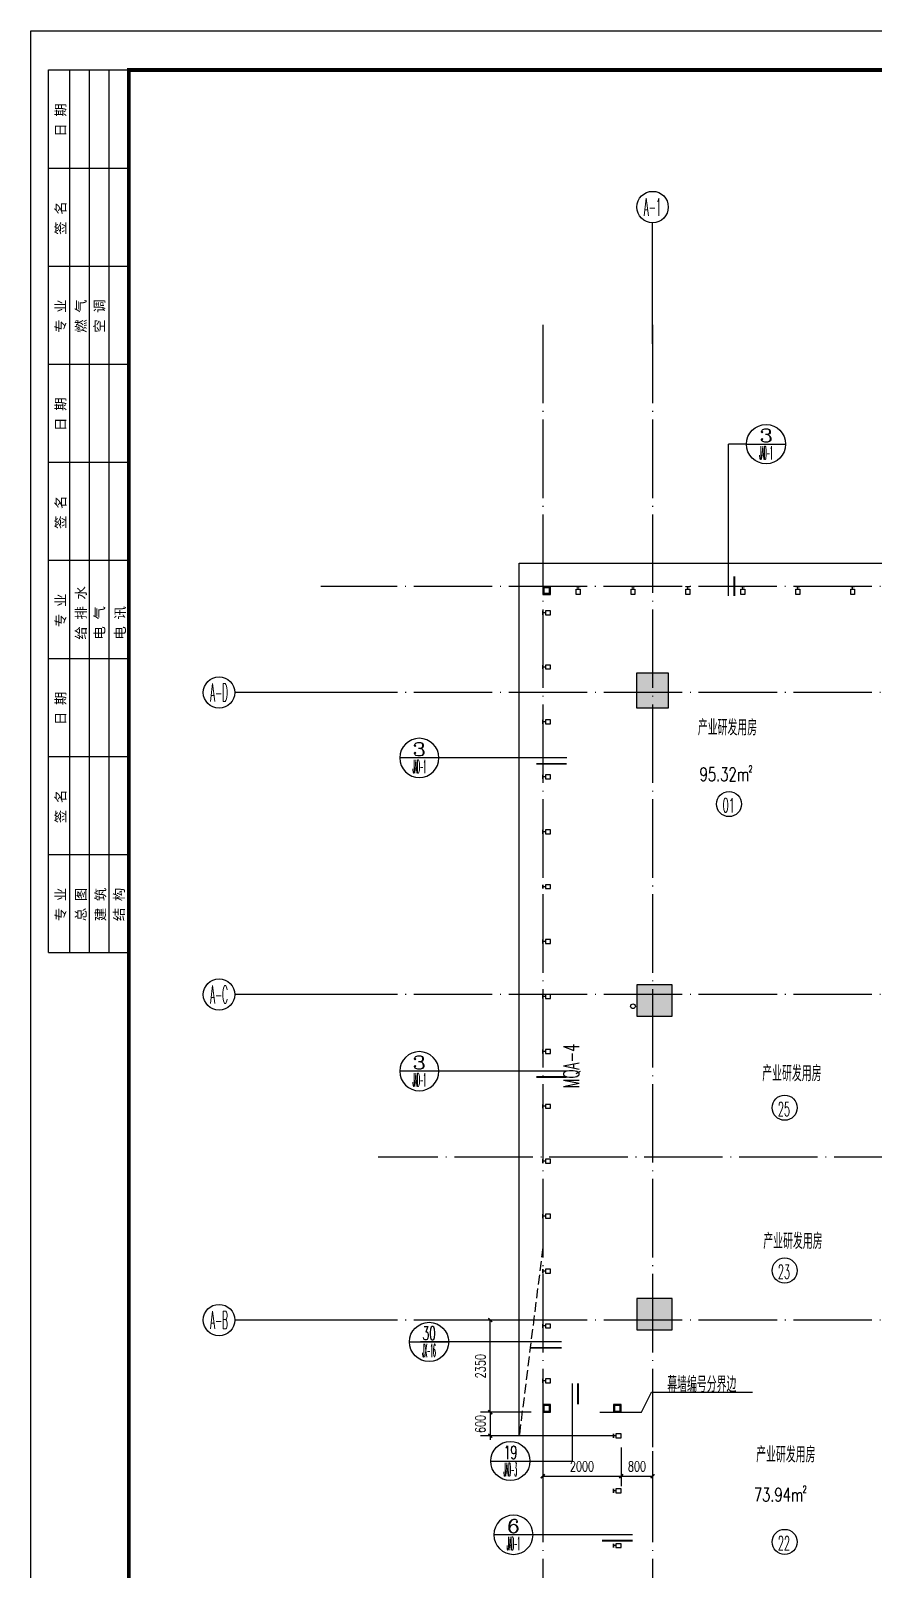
# Model space of a CAD drawing. Extents: x 1980812 to 2578970, y -669191 to 284498.
# Drawn here: x 1980812 to 2002292, y -110064 to -70841 of the extents above; entities that cross this region are included whole.
import ezdxf
from ezdxf.enums import TextEntityAlignment as Align

# ---------------------------------------------------------------- set-up
doc = ezdxf.new("R2010")
doc.units = 0
doc.header["$LTSCALE"] = 1000
doc.header["$MEASUREMENT"] = 0
doc.linetypes.add('DASH', pattern=[0.35, 0.25, -0.1])
doc.linetypes.add('DOTE', pattern=[2.42, 2, -0.2, 0.02, -0.2])
for name, color, linetype in [('AXIS', 3, 'Continuous'), ('AXIS_TEXT', 7, 'Continuous'), ('COLU', 6, 'Continuous'), ('COLU_HATCH', 251, 'Continuous'), ('CURTWALL', 2, 'Continuous'), ('dote', 1, 'DOTE'), ('EQUIP_地漏', 255, 'Continuous'), ('EQUIP_消火栓', 255, 'Continuous'), ('TK', 1, 'Continuous'), ('VALVE_喷淋', 255, 'Continuous'), ('VPIPE-喷淋', 220, 'Continuous'), ('VPIPE-废水', 30, 'Continuous'), ('VPIPE-污水', 50, 'Continuous'), ('VPIPE-消防', 20, 'Continuous'), ('VPIPE-雨水', 140, 'Continuous'), ('WINDOW', 2, 'Continuous'), ('幕墙编号', 14, 'Continuous'), ('房号', 231, 'Continuous'), ('房间名称', 7, 'Continuous'), ('看线', 66, 'Continuous'), ('空线', 3, 'Continuous'), ('窗户分隔', 133, 'Continuous'), ('节点', 3, 'Continuous'), ('详细标注', 231, 'Continuous')]:
    doc.layers.add(name, color=color, linetype=linetype)
doc.styles.add('_TCH_AXIS', font='COMPLEX', dxfattribs={"bigfont": 'GBCBIG'})
doc.styles.add('_TCH_DIM_T3', font='SIMPLEX', dxfattribs={"width": 0.705882, "bigfont": 'GBCBIG'})
doc.styles.add('COMP', font='COMPLEX.shx', dxfattribs={"bigfont": 'hztxt'})
doc.styles.add('COMPLEX', font='COMPLEX')
doc.styles.add('HZF', font='ROMANS2', dxfattribs={"width": 0.7, "bigfont": 'HZDF2'})
doc.styles.add('HZTXTW', font='txtw.shx', dxfattribs={"width": 0.6, "bigfont": 'hztxtw.shx'})
doc.styles.add('SONGTI', font='NSimSun.ttf', dxfattribs={"width": 1.1})
doc.dimstyles.new('_TCH_ARCH&&100', dxfattribs={"dimtxt": 255, "dimasz": 100, "dimexe": 250, "dimexo": 300, "dimgap": 122.5, "dimtad": 1, "dimdec": 0, "dimzin": 0, "dimdsep": 46, "dimtxsty": '_TCH_DIM_T3', "dimblk": 'ARCHTICK', "dimcen": 0.09, "dimclrt": 7, "dimazin": 2, "dimtfac": 1, "dimtdec": 0, "dimtix": 1, "dimtmove": 2, "dimatfit": 3, "dimfxl": 1, "dimtolj": 1, "dimtzin": 0, "dimarcsym": 0})

# ---------------------------------------------------------------- blocks, each defined once
blk = doc.blocks.new('会签栏0821')
at = {"layer": 'TK'}
for p, q in [((115148889, 23475903), (115148889, 23483403)), ((115148889, 23483403), (115150939, 23483403)), ((115149439, 23475903), (115149439, 23483403)), ((115149939, 23475903), (115149939, 23483403)), ((115150439, 23475903), (115150439, 23483403)), ((115150939, 23475903), (115150939, 23483403)), ((115148889, 23480903), (115150939, 23480903)), ((115148889, 23478403), (115150939, 23478403)), ((115148889, 23468403), (115148889, 23475903)), ((115148889, 23475903), (115150939, 23475903)), ((115149439, 23468403), (115149439, 23475903)), ((115149939, 23468403), (115149939, 23475903)), ((115150439, 23468403), (115150439, 23475903)), ((115150939, 23468403), (115150939, 23475903)), ((115148889, 23473403), (115150939, 23473403)), ((115148889, 23470903), (115150939, 23470903)), ((115148889, 23460903), (115148889, 23468403)), ((115148889, 23468403), (115150939, 23468403)), ((115149439, 23460903), (115149439, 23468403)), ((115149939, 23460903), (115149939, 23468403)), ((115150439, 23460903), (115150439, 23468403)), ((115150939, 23460903), (115150939, 23468403)), ((115148889, 23465903), (115150939, 23465903)), ((115148889, 23463403), (115150939, 23463403)), ((115148889, 23460903), (115150939, 23460903))]:
    blk.add_line(p, q, dxfattribs=at)
at = {"layer": 'TK', "style": 'SONGTI'}
for s, p in [('日 期', (115149324, 23481702)), ('签 名', (115149324, 23479202)), ('专 业', (115149324, 23476702)), ('燃 气', (115149842, 23476702)), ('空 调', (115150316, 23476702)), ('日 期', (115149324, 23474202)), ('签 名', (115149324, 23471702)), ('给 排 水', (115149842, 23468880)), ('专 业', (115149324, 23469202)), ('电 气', (115150316, 23468880)), ('电 讯', (115150842, 23468880)), ('日 期', (115149324, 23466702)), ('签 名', (115149324, 23464202)), ('专 业', (115149324, 23461702)), ('总 图', (115149842, 23461702)), ('建 筑', (115150342, 23461702)), ('结 构', (115150816, 23461702))]:
    blk.add_text(s, height=250, rotation=90, dxfattribs=at).set_placement(p)
blk = doc.blocks.new('_index')
blk.add_line((-0.5, 0), (0.5, 0))
blk.add_circle((0, 0), 0.5)
at = {"style": 'COMP'}
for tag, width, p, p2 in [('1', 2.333333, (-0.17, 0.05), (0.17, 0.05)), ('-', 1.166667, (-0.17, -0.39), (0.17, -0.39))]:
    blk.add_attdef(tag, text='', height=0.34, dxfattribs=dict(at, width=width)).set_placement(p, p2, align=Align.FIT)
blk = doc.blocks.new('_ArchTick')
at = {"color": 0, "linetype": 'ByBlock', "const_width": 0.4}
blk.add_lwpolyline([(-0.5, -0.5), (0.5, 0.5)], dxfattribs=at)
blk = doc.blocks.new('*D1699')
at = {"layer": 'Defpoints', "color": 0, "transparency": 16777216}
for p in [(-800, -19040), (0, -19040), (0, -19980)]:
    blk.add_point(p, dxfattribs=at)
at = {"layer": '详细标注', "color": 0, "lineweight": -2, "transparency": 16777216}
for p, q in [((-800, -19340), (-800, -20230)), ((0, -19340), (0, -20230)), ((-800, -19980), (0, -19980))]:
    blk.add_line(p, q, dxfattribs=at)
at = {"layer": '详细标注', "color": 0, "lineweight": -2, "transparency": 16777216, "xscale": 100, "yscale": 100, "zscale": 100, "rotation": 180}
blk.add_blockref('_ArchTick', (-800, -19980), dxfattribs=at)
at = {"layer": '详细标注', "color": 0, "lineweight": -2, "transparency": 16777216, "xscale": 100, "yscale": 100, "zscale": 100}
blk.add_blockref('_ArchTick', (0, -19980), dxfattribs=at)
at = {"layer": '详细标注', "color": 7, "transparency": 16777216, "insert": (-400, -19730), "char_height": 255, "attachment_point": 5, "style": '_TCH_DIM_T3'}
blk.add_mtext('\\A1;800', dxfattribs=at)
blk = doc.blocks.new('*D1700')
at = {"layer": 'Defpoints', "color": 0, "transparency": 16777216}
for p in [(-2800, -18950), (-800, -18950), (-800, -19980)]:
    blk.add_point(p, dxfattribs=at)
at = {"layer": '详细标注', "color": 0, "lineweight": -2, "transparency": 16777216}
for p, q in [((-2800, -19250), (-2800, -20230)), ((-800, -19250), (-800, -20230)), ((-2800, -19980), (-800, -19980))]:
    blk.add_line(p, q, dxfattribs=at)
at = {"layer": '详细标注', "color": 0, "lineweight": -2, "transparency": 16777216, "xscale": 100, "yscale": 100, "zscale": 100, "rotation": 180}
blk.add_blockref('_ArchTick', (-2800, -19980), dxfattribs=at)
at = {"layer": '详细标注', "color": 0, "lineweight": -2, "transparency": 16777216, "xscale": 100, "yscale": 100, "zscale": 100}
blk.add_blockref('_ArchTick', (-800, -19980), dxfattribs=at)
at = {"layer": '详细标注', "color": 7, "transparency": 16777216, "insert": (-1800, -19730), "char_height": 255, "attachment_point": 5, "style": '_TCH_DIM_T3'}
blk.add_mtext('\\A1;2000', dxfattribs=at)
blk = doc.blocks.new('*D1716')
at = {"layer": 'Defpoints', "color": 0, "transparency": 16777216}
for p in [(-4139, -16000), (-2800, -16000), (-2800, -18350)]:
    blk.add_point(p, dxfattribs=at)
at = {"layer": '详细标注', "color": 0, "lineweight": -2, "transparency": 16777216}
for p, q in [((-3100, -16000), (-4389, -16000)), ((-4139, -18350), (-4139, -16000)), ((-3100, -18350), (-4389, -18350))]:
    blk.add_line(p, q, dxfattribs=at)
at = {"layer": '详细标注', "color": 0, "lineweight": -2, "transparency": 16777216, "xscale": 100, "yscale": 100, "zscale": 100}
for p, rotation in [((-4139, -16000), 90), ((-4139, -18350), 270)]:
    blk.add_blockref('_ArchTick', p, dxfattribs=dict(at, rotation=rotation))
at = {"layer": '详细标注', "color": 7, "transparency": 16777216, "insert": (-4389, -17175), "char_height": 255, "attachment_point": 5, "rotation": 90, "style": '_TCH_DIM_T3'}
blk.add_mtext('\\A1;2350', dxfattribs=at)
blk = doc.blocks.new('*D1717')
at = {"layer": 'Defpoints', "color": 0, "transparency": 16777216}
for p in [(-2800, -18350), (-4139, -18950), (-2800, -18950)]:
    blk.add_point(p, dxfattribs=at)
at = {"layer": '详细标注', "color": 0, "lineweight": -2, "transparency": 16777216}
for p, q in [((-3100, -18350), (-4389, -18350)), ((-4139, -18350), (-4139, -18250)), ((-4139, -18350), (-4139, -18950)), ((-3100, -18950), (-4389, -18950)), ((-4139, -18950), (-4139, -19050))]:
    blk.add_line(p, q, dxfattribs=at)
at = {"layer": '详细标注', "color": 0, "lineweight": -2, "transparency": 16777216, "xscale": 100, "yscale": 100, "zscale": 100}
for p, rotation in [((-4139, -18350), 270), ((-4139, -18950), 90)]:
    blk.add_blockref('_ArchTick', p, dxfattribs=dict(at, rotation=rotation))
at = {"layer": '详细标注', "color": 7, "transparency": 16777216, "insert": (-4389, -18650), "char_height": 255, "attachment_point": 5, "rotation": 90, "style": '_TCH_DIM_T3'}
blk.add_mtext('\\A1;600', dxfattribs=at)
blk = doc.blocks.new('A$C18E54BEC')
at = {"layer": '房号'}
for centre in [(1948, -2845), (8552, -2845), (12751, -2845), (16930, -2845), (21221, -2845), (25201, -2845), (29613, -2845), (38033, -2845), (43698, -2845), (3367, -10586), (42972, -10732), (3367, -14737), (42823, -14927), (3367, -21655), (8716, -21655), (16897, -21655), (21288, -21655), (25379, -21655), (29498, -21655), (33902, -21655), (37926, -21655), (44696, -21655)]:
    blk.add_circle(centre, 320, dxfattribs=at)
at = {"layer": '房号', "style": 'HZTXTW', "width": 0.506757}
for s, p in [('01', (1784, -3055)), ('02', (8377, -3059)), ('03', (12576, -3059)), ('05', (16755, -3059)), ('06', (21046, -3059)), ('07', (25026, -3059)), ('08', (29438, -3059)), ('09', (37858, -3059)), ('10', (43523, -3059)), ('25', (3192, -10800)), ('11', (42797, -10945)), ('23', (3192, -14951)), ('12', (42648, -15140)), ('22', (3192, -21869)), ('21', (8541, -21869)), ('20', (16722, -21869)), ('19', (21113, -21869)), ('18', (25204, -21869)), ('17', (29323, -21869)), ('16', (33727, -21869)), ('15', (37751, -21869)), ('13', (44521, -21869))]:
    blk.add_text(s, height=358.4, dxfattribs=at).set_placement(p)
blk = doc.blocks.new('A$C312424F2')
at = {"layer": '房间名称', "style": 'HZTXTW', "width": 0.6}
for s, p in [('产业研发用房', (1909, -894)), ('产业研发用房', (43491, -645)), ('设备平台', (33952, -1171)), ('产业研发用房', (8600, -1537)), ('产业研发用房', (12889, -1537)), ('产业研发用房', (17000, -1537)), ('产业研发用房', (21200, -1537)), ('产业研发用房', (25400, -1537)), ('产业研发用房', (29600, -1537)), ('产业研发用房', (38000, -1537)), ('产业研发用房', (3551, -9712)), ('产业研发用房', (42805, -9712)), ('产业研发用房', (3578, -13987)), ('产业研发用房', (42805, -13987)), ('产业研发用房', (3397, -19428)), ('产业研发用房', (8600, -19787)), ('产业研发用房', (44718, -19773)), ('产业研发用房', (17000, -19874)), ('产业研发用房', (21200, -20019)), ('产业研发用房', (25400, -20019)), ('产业研发用房', (29600, -20019)), ('产业研发用房', (33842, -20061)), ('产业研发用房', (37809, -20061)), ('设备平台', (11753, -23541))]:
    blk.add_text(s, height=400, rotation=0.0006, dxfattribs=at).set_placement(p, align=Align.MIDDLE_CENTER)
blk = doc.blocks.new('11~17层墙柱')
at = {"layer": 'COLU_HATCH'}
h = blk.add_hatch(color=256, dxfattribs=at)
h.dxf.hatch_style = 1
h.paths.add_polyline_path([(-400, 23800), (400, 23800), (400, 22900), (-400, 22900)])
h = blk.add_hatch(color=256, dxfattribs=at)
h.dxf.hatch_style = 1
h.paths.add_polyline_path([(6100, 23800), (6900, 23800), (6900, 22900), (6100, 22900)])
h = blk.add_hatch(color=256, dxfattribs=at)
h.dxf.hatch_style = 1
h.paths.add_polyline_path([(14500, 23800), (15300, 23800), (15300, 22900), (14500, 22900)])
h = blk.add_hatch(color=256, dxfattribs=at)
h.dxf.hatch_style = 1
h.paths.add_polyline_path([(22900, 23800), (23700, 23800), (23700, 22900), (22900, 22900)])
h = blk.add_hatch(color=256, dxfattribs=at)
h.dxf.hatch_style = 1
h.paths.add_polyline_path([(31300, 23800), (32100, 23800), (32100, 22900), (31300, 22900)])
h = blk.add_hatch(color=256, dxfattribs=at)
h.dxf.hatch_style = 1
h.paths.add_polyline_path([(39700, 23800), (40500, 23800), (40500, 22900), (39700, 22900)])
h = blk.add_hatch(color=256, dxfattribs=at)
h.dxf.hatch_style = 1
h.paths.add_polyline_path([(46100, 23800), (46900, 23800), (46900, 22900), (46100, 22900)])
h = blk.add_hatch(color=256, dxfattribs=at)
h.dxf.hatch_style = 1
h.paths.add_polyline_path([(500, 15850), (-400, 15850), (-400, 15050), (500, 15050)])
h = blk.add_hatch(color=256, dxfattribs=at)
h.dxf.hatch_style = 1
h.paths.add_polyline_path([(15400, 15850), (15400, 15500), (10950, 15500), (10950, 15300), (10750, 15300), (10750, 7600), (10950, 7600), (10950, 7400), (15350, 7400), (15350, 7050), (10400, 7050), (10400, 15850)])
h = blk.add_hatch(color=256, dxfattribs=at)
h.dxf.hatch_style = 1
h.paths.add_polyline_path([(18550, 15850), (23650, 15850), (23650, 14850), (23450, 14850), (23450, 15500), (18550, 15500)])
h = blk.add_hatch(color=256, dxfattribs=at)
h.dxf.hatch_style = 1
h.paths.add_polyline_path([(26650, 15850), (26650, 14850), (26850, 14850), (26850, 15500), (29600, 15500), (29600, 15850)])
h = blk.add_hatch(color=256, dxfattribs=at)
h.dxf.hatch_style = 1
h.paths.add_polyline_path([(31600, 15500), (35450, 15500), (35450, 15300), (35650, 15300), (35650, 7600), (35450, 7600), (35450, 7400), (32250, 7400), (32250, 7050), (36000, 7050), (36000, 15850), (31600, 15850)])
h = blk.add_hatch(color=256, dxfattribs=at)
h.dxf.hatch_style = 1
h.paths.add_polyline_path([(46900, 15850), (46900, 15050), (46100, 15050), (46100, 15850)])
h = blk.add_hatch(color=256, dxfattribs=at)
h.dxf.hatch_style = 1
h.paths.add_polyline_path([(21250, 15500), (21250, 7400), (21050, 7400), (21050, 15500)])
h = blk.add_hatch(color=256, dxfattribs=at)
h.dxf.hatch_style = 1
h.paths.add_polyline_path([(29400, 15500), (29400, 7400), (29200, 7400), (29200, 15500)])
h = blk.add_hatch(color=256, dxfattribs=at)
h.dxf.hatch_style = 1
h.paths.add_polyline_path([(500, 7850), (-400, 7850), (-400, 7050), (500, 7050)])
h = blk.add_hatch(color=256, dxfattribs=at)
h.dxf.hatch_style = 1
h.paths.add_polyline_path([(18450, 7050), (23650, 7050), (23650, 8050), (23450, 8050), (23450, 7400), (18450, 7400)])
h = blk.add_hatch(color=256, dxfattribs=at)
h.dxf.hatch_style = 1
h.paths.add_polyline_path([(26650, 8050), (26850, 8050), (26850, 7400), (29400, 7400), (29400, 7050), (26650, 7050)])
h = blk.add_hatch(color=256, dxfattribs=at)
h.dxf.hatch_style = 1
h.paths.add_polyline_path([(46100, 7050), (46100, 7850), (46900, 7850), (46900, 7050)])
h = blk.add_hatch(color=256, dxfattribs=at)
h.dxf.hatch_style = 1
h.paths.add_polyline_path([(-400, 450), (400, 450), (400, -450), (-400, -450)])
h = blk.add_hatch(color=256, dxfattribs=at)
h.dxf.hatch_style = 1
h.paths.add_polyline_path([(6100, 450), (6900, 450), (6900, -450), (6100, -450)])
h = blk.add_hatch(color=256, dxfattribs=at)
h.dxf.hatch_style = 1
h.paths.add_polyline_path([(14500, 450), (15300, 450), (15300, -450), (14500, -450)])
h = blk.add_hatch(color=256, dxfattribs=at)
h.dxf.hatch_style = 1
h.paths.add_polyline_path([(22900, 450), (23700, 450), (23700, -450), (22900, -450)])
h = blk.add_hatch(color=256, dxfattribs=at)
h.dxf.hatch_style = 1
h.paths.add_polyline_path([(31300, 450), (32100, 450), (32100, -450), (31300, -450)])
h = blk.add_hatch(color=256, dxfattribs=at)
h.dxf.hatch_style = 1
h.paths.add_polyline_path([(39700, 200), (40500, 200), (40500, -700), (39700, -700)])
h = blk.add_hatch(color=256, dxfattribs=at)
h.dxf.hatch_style = 1
h.paths.add_polyline_path([(46100, -600), (46100, 300), (46900, 300), (46900, -600)])
at = {"layer": 'COLU'}
blk.add_line((35450, 15500), (35450, 15300), dxfattribs=at)
for points in [[(-400, 23800), (400, 23800), (400, 22900), (-400, 22900)], [(6100, 23800), (6900, 23800), (6900, 22900), (6100, 22900)], [(14500, 23800), (15300, 23800), (15300, 22900), (14500, 22900)], [(22900, 23800), (23700, 23800), (23700, 22900), (22900, 22900)], [(31300, 23800), (32100, 23800), (32100, 22900), (31300, 22900)], [(39700, 23800), (40500, 23800), (40500, 22900), (39700, 22900)], [(46100, 23800), (46900, 23800), (46900, 22900), (46100, 22900)], [(500, 15850), (-400, 15850), (-400, 15050), (500, 15050)], [(15400, 15850), (15400, 15500), (10950, 15500), (10950, 15300), (10750, 15300), (10750, 7600), (10950, 7600), (10950, 7400), (15350, 7400), (15350, 7050), (10400, 7050), (10400, 15850)], [(23650, 14850), (23650, 15850), (18550, 15850), (18550, 15500), (21050, 15500), (21050, 7400), (18450, 7400), (18450, 7050), (23650, 7050), (23650, 8050), (23450, 8050), (23450, 7400), (21250, 7400), (21250, 15500), (23450, 15500), (23450, 14850)], [(29600, 15850), (29600, 15500), (29400, 15500), (29400, 7400), (29400, 7400), (29400, 7050), (26650, 7050), (26650, 8050), (26850, 8050), (26850, 7400), (29200, 7400), (29200, 15500), (26850, 15500), (26850, 14850), (26650, 14850), (26650, 15850)], [(31600, 15500), (35450, 15500), (35450, 15300), (35650, 15300), (35650, 7600), (35450, 7600), (35450, 7400), (32250, 7400), (32250, 7050), (36000, 7050), (36000, 15850), (31600, 15850)], [(46900, 15850), (46900, 15050), (46100, 15050), (46100, 15850)], [(500, 7850), (-400, 7850), (-400, 7050), (500, 7050)], [(46100, 7050), (46100, 7850), (46900, 7850), (46900, 7050)], [(-400, 450), (400, 450), (400, -450), (-400, -450)], [(6100, 450), (6900, 450), (6900, -450), (6100, -450)], [(14500, 450), (15300, 450), (15300, -450), (14500, -450)], [(22900, 450), (23700, 450), (23700, -450), (22900, -450)], [(31300, 450), (32100, 450), (32100, -450), (31300, -450)], [(39700, 200), (40500, 200), (40500, -700), (39700, -700)], [(46100, -600), (46100, 300), (46900, 300), (46900, -600)]]:
    blk.add_lwpolyline(points, close=True, dxfattribs=at)
blk = doc.blocks.new('灭火器')
at = {"layer": 'VALVE_喷淋'}
for points in [[(-87, 50), (-156, 170), (-225, 50)], [(225, 50), (156, 170), (87, 50)]]:
    blk.add_hatch(color=8, dxfattribs=at).paths.add_polyline_path(points)
at = {"layer": 'EQUIP_消火栓'}
for p, q in [((-156, 270), (-312, 0)), ((-156, 170), (-225, 50)), ((-225, 50), (-87, 50)), ((0, 0), (-156, 270)), ((-87, 50), (-156, 170)), ((156, 270), (0, 0)), ((0, 0), (312, 0)), ((156, 170), (87, 50)), ((87, 50), (225, 50)), ((312, 0), (156, 270)), ((225, 50), (156, 170)), ((-312, 0), (0, 0))]:
    blk.add_line(p, q, dxfattribs=at)
blk = doc.blocks.new('$TwtSys$00000434')
for p, q in [((-0.5, 0.5), (-0.5, -0.5)), ((-0.5, -0.5), (0.5, 0.5)), ((0.5, 0.5), (-0.5, 0.5)), ((0.5, -0.5), (0.5, 0.5)), ((-0.5, -0.5), (0.5, -0.5))]:
    blk.add_line(p, q)
blk.add_solid([(0.5, -0.5), (0.5, 0.5), (-0.5, -0.5)])
blk = doc.blocks.new('$TwtSys$00000141')
for p, q in [((-94, 8), (-10, 92)), ((-94, 8), (-10, 92)), ((-87, -35), (35, 87)), ((-87, -35), (35, 87)), ((-66, -66), (66, 66)), ((-66, -66), (66, 66)), ((-32, -87), (88, 33)), ((-32, -87), (88, 33)), ((11, -92), (92, -11)), ((11, -92), (92, -11))]:
    blk.add_line(p, q)
blk.add_circle((0, 0), 94)
blk.add_circle((0, 0), 94)
blk = doc.blocks.new('A$C3AF16991')
at = {"layer": 'VPIPE-喷淋', "linetype": 'Continuous'}
for centre, radius in [((32308, 796), 36), ((15050, -12600), 90), ((15050, -12800), 90), ((15050, -13000), 90)]:
    blk.add_circle(centre, radius, dxfattribs=at)
at = {"layer": 'VPIPE-废水', "linetype": 'Continuous'}
for centre in [(32173, 930), (14600, 600), (14600, 600), (14250, -11700), (32000, -23850), (14418, -24430)]:
    blk.add_circle(centre, 60, dxfattribs=at)
at = {"layer": 'VPIPE-污水', "linetype": 'Continuous'}
for centre in [(15050, -12150), (15050, -12400)]:
    blk.add_circle(centre, 60, dxfattribs=at)
at = {"layer": 'VPIPE-消防', "linetype": 'Continuous'}
for centre in [(6700, -5450), (36100, -5450), (14550, -10800), (6700, -18250), (36100, -18250)]:
    blk.add_circle(centre, 60, dxfattribs=at)
at = {"layer": 'VPIPE-雨水', "linetype": 'Continuous'}
for centre in [(6750, 600), (23550, 600), (39850, 600), (46300, -500), (-500, -8000), (46000, -15700), (-300, -23900), (6750, -23950), (23550, -23900), (40350, -24150)]:
    blk.add_circle(centre, 60, dxfattribs=at)
at = {"layer": 'EQUIP_地漏', "yscale": -1, "rotation": 180.0000000027541}
for p in [(32423, 930), (14500, -11700)]:
    blk.add_blockref('$TwtSys$00000141', p, dxfattribs=at)
at = {"layer": 'EQUIP_地漏'}
blk.add_blockref('$TwtSys$00000141', (14168, -24430), dxfattribs=at)
at = {"layer": 'EQUIP_消火栓', "yscale": 240, "zscale": 650.0000000000002}
for p, xscale, rotation in [((6925, -5670), 650.0000000000002, 179.9999984285999), ((36325, -5670), 650.0000000000002, 179.9999984285999), ((14775, -10580), -650.0000000000002, 1.571400130018219e-06), ((6925, -18030), -650.0000000000002, 1.571400130018219e-06), ((36325, -18030), -650.0000000000002, 1.571400130018219e-06)]:
    blk.add_blockref('$TwtSys$00000434', p, dxfattribs=dict(at, xscale=xscale, rotation=rotation))
at = {"layer": 'EQUIP_消火栓', "xscale": -1, "rotation": 180}
for p in [(6925, -5790), (36325, -5790)]:
    blk.add_blockref('灭火器', p, dxfattribs=at)
at = {"layer": 'EQUIP_消火栓'}
for p in [(14775, -10460), (6925, -17910), (36325, -17910)]:
    blk.add_blockref('灭火器', p, dxfattribs=at)
blk = doc.blocks.new('竖梃0903')
at = {"layer": '窗户分隔'}
blk.add_line((115028288, 22648046), (115028222, 22648046), dxfattribs=at)
for points in [[(115028222, 22648096), (115028225, 22648096), (115028225, 22647996), (115028222, 22647996)], [(115028288, 22648096), (115028422, 22648096), (115028422, 22647996), (115028288, 22647996)]]:
    blk.add_lwpolyline(points, close=True, dxfattribs=at)
blk = doc.blocks.new('_AXISO')
blk.add_circle((0, 0), 0.5)
at = {"layer": 'AXIS_TEXT', "style": 'COMPLEX', "width": 1.041667}
blk.add_attdef('A', text='', height=0.56, dxfattribs=at).set_placement((-0.25, -0.28), (0.25, -0.28), align=Align.FIT)
blk = doc.blocks.new('A$C4923384A')
at = {"layer": 'CURTWALL'}
for points in [[(-2600, 2700), (-2800, 2700), (-2800, 2500), (-2600, 2500)], [(-2630, 2670), (-2770, 2670), (-2770, 2530), (-2630, 2530)], [(-2600, -18150), (-2800, -18150), (-2800, -18350), (-2600, -18350)], [(-2630, -18180), (-2770, -18180), (-2770, -18320), (-2630, -18320)], [(-800, -18150), (-1000, -18150), (-1000, -18350), (-800, -18350)], [(-830, -18180), (-970, -18180), (-970, -18320), (-830, -18320)]]:
    blk.add_lwpolyline(points, close=True, dxfattribs=at)
at = {"layer": '看线', "color": 2}
for p, q in [((-3400, -18950), (-3400, 3300)), ((-3400, 3300), (32850, 3300)), ((-1000, -18950), (-3400, -18950))]:
    blk.add_line(p, q, dxfattribs=at)
at = {"layer": '看线', "color": 2, "linetype": 'DASH'}
blk.add_line((-2800, -14150), (-3401.1, -18950), dxfattribs=at)
at = {"layer": '房间名称', "style": 'HZF', "width": 0.7}
for s, height, p in [('95.32m', 350, (1829.2, -2085.1)), ('2', 175, (2495.9, -1947.1)), ('73.94m', 350, (3210.7, -20451.1)), ('2', 175, (3877.4, -20313.1))]:
    blk.add_text(s, height=height, dxfattribs=at).set_placement(p, align=Align.MIDDLE_CENTER)
at = {"layer": '详细标注'}
for p1, p2, distance, picture, middle in [((-2800, -18350), (-2800, -16000), 1339.1, '*D1716', (-4389.1, -17175)), ((-2800, -18350), (-2800, -18950), -1339.1, '*D1717', (-4389.1, -18650)), ((-2800, -18950), (-800, -18950), -1030.1, '*D1700', (-1800, -19730.1)), ((-800, -19040), (0, -19040), -940.1, '*D1699', (-400, -19730.1))]:
    dim = blk.add_aligned_dim(p1=p1, p2=p2, distance=distance, dimstyle='_TCH_ARCH&&100', dxfattribs=at)
    dim.commit()
    dim.dimension.update_dxf_attribs({"geometry": picture, "text_midpoint": middle})

msp = doc.modelspace()

# ---------------------------------------------------------------- linework, layer by layer
at = {"layer": 'AXIS'}
for p, q in [((1996666.5, -78825.5), (1996666.5, -75734.8)), ((1989843, -87712), (1986011.9, -87712)), ((1989843, -95412), (1986011.9, -95412)), ((1989843, -103712), (1986011.9, -103712))]:
    msp.add_line(p, q, dxfattribs=at)
at = {"layer": 'dote'}
for p, q in [((1993866.5, -78334.8), (1993866.5, -120435.7)), ((1996666.5, -78334.8), (1996666.5, -120435.7)), ((2053077.2, -85012), (1988210.3, -85012)), ((2053079.9, -87712), (1988213, -87712)), ((2053079.9, -95412), (1988213, -95412)), ((2005712.7, -99562), (1989668.7, -99562)), ((2053079.9, -103712), (1988213, -103712))]:
    msp.add_line(p, q, dxfattribs=at)
at = {"layer": 'TK'}
msp.add_lwpolyline([(1980812.3, -70841.2), (2064912.3, -70841.2), (2064912.3, -130241.2), (1980812.3, -130241.2)], close=True, dxfattribs=at)
at = {"layer": 'TK', "const_width": 100}
msp.add_lwpolyline([(2063912.3, -129241.2), (2063912.3, -71841.2), (1983312.3, -71841.2), (1983312.3, -129241.2)], close=True, dxfattribs=at)
at = {"layer": '幕墙编号'}
for p, q in [((1996380.3, -106062), (1996635.7, -105551.8)), ((1996635.7, -105551.8), (1999213.1, -105551.8)), ((1995320.6, -106062), (1996380.3, -106062))]:
    msp.add_line(p, q, dxfattribs=at)
at = {"layer": '节点'}
for p, q in [((1998602.7, -85250.1), (1998602.7, -81381.1)), ((1999058.9, -81381.1), (1998602.7, -81381.1)), ((1994477.8, -89380), (1990615.2, -89380)), ((1994477.8, -97368), (1990615.2, -97368)), ((1994344.3, -104269.3), (1990748.5, -104269.3)), ((1994616.5, -105326.7), (1994616.5, -107305.5)), ((1993492.2, -107305.5), (1994616.5, -107305.5)), ((1996154.8, -109185.6), (1992618.6, -109185.6)), ((1993200.7, -109185.6), (1993039, -109185.6))]:
    msp.add_line(p, q, dxfattribs=at)
at = {"layer": '节点', "ltscale": 0.5, "const_width": 50}
for points in [[(1998752.7, -85250.1), (1998752.7, -84750.1)], [(1994477.8, -89530), (1993699.8, -89530)], [(1994477.8, -97518), (1993699.8, -97518)], [(1994344.3, -104419.3), (1993566.3, -104419.3)], [(1994766.5, -105326.7), (1994766.5, -105862)], [(1996154.8, -109335.6), (1995376.8, -109335.6)]]:
    msp.add_lwpolyline(points, dxfattribs=at)

# ---------------------------------------------------------------- block references
at = {"layer": 'AXIS'}
ref = msp.add_blockref('_AXISO', (1996666.5, -75334.8), dxfattribs=dict(at, xscale=800, yscale=800, zscale=800))
ref.add_attrib('A', 'A-1', dxfattribs={"layer": 'AXIS_TEXT', "height": 452.55, "style": '_TCH_AXIS', "width": 0.375}).set_placement((1996440.2, -75561.1), (1996892.8, -75561.1), align=Align.FIT)
ref = msp.add_blockref('_AXISO', (1985611.9, -87712), dxfattribs=dict(at, xscale=800, yscale=800, zscale=800))
ref.add_attrib('A', 'A-D', dxfattribs={"layer": 'AXIS_TEXT', "height": 452.55, "style": '_TCH_AXIS', "width": 0.328125}).set_placement((1985385.7, -87938.2), (1985838.2, -87938.2), align=Align.FIT)
ref = msp.add_blockref('_AXISO', (1985611.9, -95412), dxfattribs=dict(at, xscale=800, yscale=800, zscale=800))
ref.add_attrib('A', 'A-C', dxfattribs={"layer": 'AXIS_TEXT', "height": 452.55, "style": '_TCH_AXIS', "width": 0.33871}).set_placement((1985385.7, -95638.2), (1985838.2, -95638.2), align=Align.FIT)
ref = msp.add_blockref('_AXISO', (1985611.9, -103712), dxfattribs=dict(at, xscale=800, yscale=800, zscale=800))
ref.add_attrib('A', 'A-B', dxfattribs={"layer": 'AXIS_TEXT', "height": 452.55, "style": '_TCH_AXIS', "width": 0.328125}).set_placement((1985385.7, -103938.2), (1985838.2, -103938.2), align=Align.FIT)
at = {"layer": 'COLU'}
msp.add_blockref('11~17层墙柱', (1996666.5, -111012), dxfattribs=at)
at = {"layer": 'EQUIP_地漏'}
msp.add_blockref('A$C3AF16991', (1996666.5, -87712), dxfattribs=at)
at = {"layer": 'TK'}
msp.add_blockref('会签栏0821', (-113167626.7, -23555244.2), dxfattribs=at)
at = {"layer": 'WINDOW', "rotation": 270}
for p in [(-20653279.3, 114943209.8), (-20651879.3, 114943209.8), (-20650479.3, 114943209.8), (-20649079.3, 114943209.8), (-20647679.3, 114943209.8), (-20646279.3, 114943209.8)]:
    msp.add_blockref('竖梃0903', p, dxfattribs=at)
at = {"layer": 'WINDOW', "xscale": -1, "rotation": 180}
for p in [(-113034355.2, 22562363.8), (-113034355.2, 22560983.8), (-113034355.2, 22559583.8), (-113034355.2, 22558183.8), (-113034355.2, 22556783.8), (-113034355.2, 22555383.8), (-113034355.2, 22553983.8), (-113034355.2, 22552583.8), (-113034355.2, 22551183.8), (-113034355.2, 22549783.8), (-113034355.2, 22548383.8), (-113034355.2, 22546983.8), (-113034355.2, 22545583.8), (-113034355.2, 22544183.8), (-113034355.2, 22542783.8), (-113032555.2, 22541383.8), (-113032555.2, 22539983.8), (-113032555.2, 22538583.8)]:
    msp.add_blockref('竖梃0903', p, dxfattribs=at)
at = {"layer": '房号'}
msp.add_blockref('A$C18E54BEC', (1996666.5, -87712), dxfattribs=at)
at = {"layer": '房间名称'}
msp.add_blockref('A$C312424F2', (1996666.5, -87712), dxfattribs=at)
at = {"layer": '空线'}
msp.add_blockref('A$C4923384A', (1996666.5, -87712), dxfattribs=at)
at = {"layer": '节点', "ltscale": 0.5}
ref = msp.add_blockref('_index', (1999558.9, -81381.1), dxfattribs=dict(at, xscale=1000.000000050349, yscale=1000.000000050349, zscale=1000.000000050349))
ref.add_attrib('1', '3', dxfattribs={"layer": '0', "height": 340, "rotation": 360, "style": 'COMP', "width": 1.5}).set_placement((1999388.9, -81331.1), (1999728.9, -81331.1), align=Align.FIT)
ref.add_attrib('-', 'JAD-1', dxfattribs={"layer": '0', "height": 340, "style": 'COMP', "width": 0.225806}).set_placement((1999388.9, -81771.1), (1999728.9, -81771.1), align=Align.FIT)
ref = msp.add_blockref('_index', (1990718.2, -89380), dxfattribs=dict(at, xscale=-1000.000000050349, yscale=1000.000000050349, zscale=1000.000000050349))
ref.add_attrib('1', '3', dxfattribs={"layer": '0', "height": 340, "style": 'COMP', "width": 1.5}).set_placement((1990548.2, -89330), (1990888.2, -89330), align=Align.FIT)
ref.add_attrib('-', 'JAD-1', dxfattribs={"layer": '0', "height": 340, "style": 'COMP', "width": 0.225806}).set_placement((1990548.2, -89770), (1990888.2, -89770), align=Align.FIT)
ref = msp.add_blockref('_index', (1990718.2, -97368), dxfattribs=dict(at, xscale=-1000.000000050349, yscale=1000.000000050349, zscale=1000.000000050349))
ref.add_attrib('1', '3', dxfattribs={"layer": '0', "height": 340, "style": 'COMP', "width": 1.5}).set_placement((1990548.2, -97318), (1990888.2, -97318), align=Align.FIT)
ref.add_attrib('-', 'JAD-1', dxfattribs={"layer": '0', "height": 340, "style": 'COMP', "width": 0.225806}).set_placement((1990548.2, -97758), (1990888.2, -97758), align=Align.FIT)
ref = msp.add_blockref('_index', (1990967.1, -104269.3), dxfattribs=dict(at, xscale=1000.000000050349, yscale=1000.000000050349, zscale=1000.000000050349))
ref.add_attrib('1', '30', dxfattribs={"layer": '0', "height": 340, "rotation": 360, "style": 'COMP', "width": 0.636364}).set_placement((1990797.1, -104219.3), (1991137.1, -104219.3), align=Align.FIT)
ref.add_attrib('-', 'JX-16', dxfattribs={"layer": '0', "height": 340, "style": 'COMP', "width": 0.233333}).set_placement((1990797.1, -104659.3), (1991137.1, -104659.3), align=Align.FIT)
ref = msp.add_blockref('_index', (1993040, -107305.5), dxfattribs=dict(at, xscale=1000.000000050349, yscale=1000.000000050349, zscale=1000.000000050349))
ref.add_attrib('1', '19', dxfattribs={"layer": '0', "height": 340, "rotation": 360, "style": 'COMP', "width": 0.724138}).set_placement((1992870, -107255.5), (1993210, -107255.5), align=Align.FIT)
ref.add_attrib('-', 'JAD-3', dxfattribs={"layer": '0', "height": 340, "style": 'COMP', "width": 0.214286}).set_placement((1992870, -107695.5), (1993210, -107695.5), align=Align.FIT)
ref = msp.add_blockref('_index', (1993118.6, -109185.6), dxfattribs=dict(at, xscale=-1000.000000050349, yscale=1000.000000050349, zscale=1000.000000050349))
ref.add_attrib('1', '6', dxfattribs={"layer": '0', "height": 340, "style": 'COMP', "width": 1.5}).set_placement((1992948.6, -109135.6), (1993288.6, -109135.6), align=Align.FIT)
ref.add_attrib('-', 'JAD-1', dxfattribs={"layer": '0', "height": 340, "style": 'COMP', "width": 0.225806}).set_placement((1992948.6, -109575.6), (1993288.6, -109575.6), align=Align.FIT)

# ---------------------------------------------------------------- texts
at = {"layer": '幕墙编号', "style": 'HZTXTW', "width": 0.6}
for s, rotation, p in [('MQA-4', 90.00057, (1994591.6, -97233.4)), ('幕墙编号分界边', 0.00057, (1997920.8, -105351.8))]:
    msp.add_text(s, height=400, rotation=rotation, dxfattribs=at).set_placement(p, align=Align.MIDDLE_CENTER)

doc.saveas('drawing.dxf')
